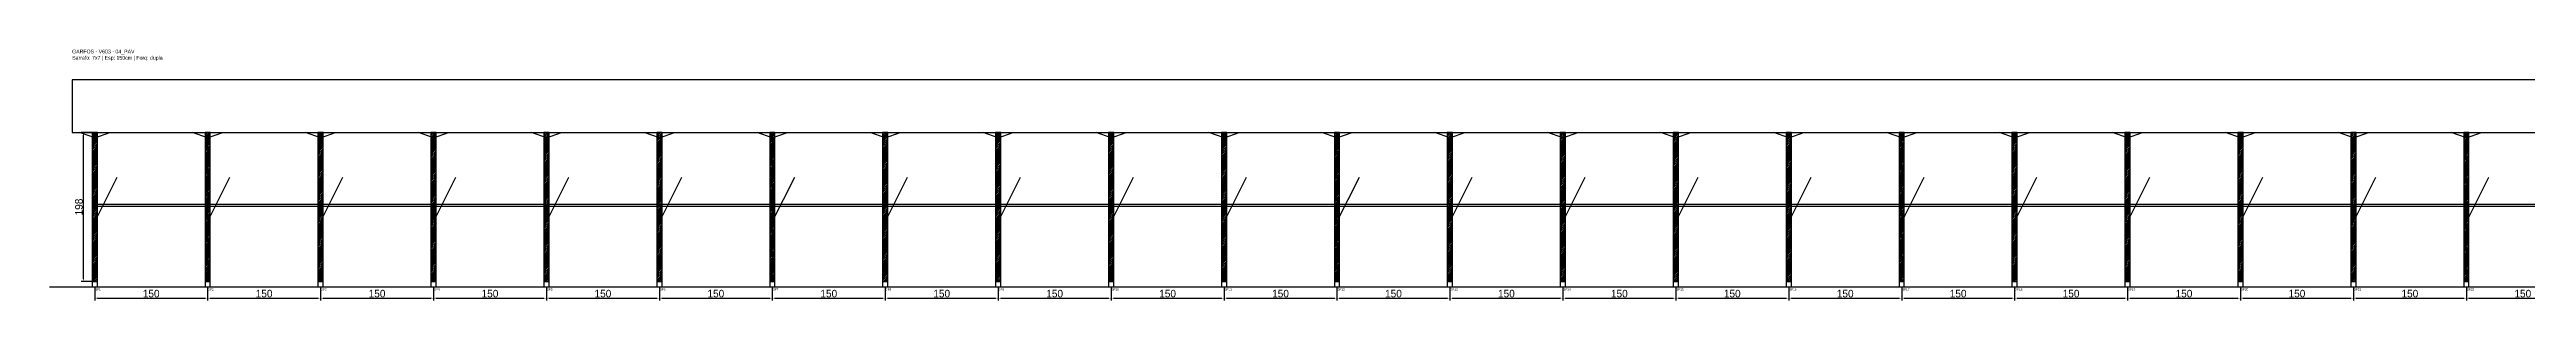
# Model space of a CAD drawing. Header units: metres. Extents: x -30 to 6691, y -25 to 308.
# Drawn here: x -30 to 3260, y -25 to 308 of the extents above; entities that cross this region are included whole.
import ezdxf

# ---------------------------------------------------------------- set-up
doc = ezdxf.new("R2010")
doc.units = ezdxf.units.M
for name, color, linetype in [('BARRA_ANCORAGEM', 1, 'Continuous'), ('COTA', 241, 'Continuous'), ('GARFOS OK', 3, 'Continuous'), ('NOME DA VIGA', 6, 'Continuous'), ('SARR_7x7', 40, 'Continuous'), ('TIRAS REESCORAMENTO', 252, 'Continuous'), ('VIGAS', 3, 'Continuous')]:
    doc.layers.add(name, color=color, linetype=linetype)
doc.dimstyles.new('EZ DXF', dxfattribs={"dimtxt": 10, "dimasz": 3.5, "dimexe": 3, "dimexo": 1.5, "dimgap": 1, "dimtad": 1, "dimdec": 1, "dimdsep": 46, "dimcen": 2.5, "dimazin": 3, "dimtfac": 1, "dimtmove": 0, "dimatfit": 3})

msp = doc.modelspace()

# ---------------------------------------------------------------- hatches: boundary and pattern name
at = {"layer": 'COTA'}
h = msp.add_hatch(dxfattribs=at)
h.set_pattern_fill('ANSI31', scale=0.5)
h.paths.add_polyline_path([(26.5, 0), (33.5, 0), (33.5, 198), (26.5, 198)])
h = msp.add_hatch(dxfattribs=at)
h.set_pattern_fill('ANSI31', scale=0.5)
h.paths.add_polyline_path([(176.52, 0), (183.52, 0), (183.52, 198), (176.52, 198)])
h = msp.add_hatch(dxfattribs=at)
h.set_pattern_fill('ANSI31', scale=0.5)
h.paths.add_polyline_path([(326.55, 0), (333.55, 0), (333.55, 198), (326.55, 198)])
h = msp.add_hatch(dxfattribs=at)
h.set_pattern_fill('ANSI31', scale=0.5)
h.paths.add_polyline_path([(476.57, 0), (483.57, 0), (483.57, 198), (476.57, 198)])
h = msp.add_hatch(dxfattribs=at)
h.set_pattern_fill('ANSI31', scale=0.5)
h.paths.add_polyline_path([(626.6, 0), (633.6, 0), (633.6, 198), (626.6, 198)])
h = msp.add_hatch(dxfattribs=at)
h.set_pattern_fill('ANSI31', scale=0.5)
h.paths.add_polyline_path([(776.62, 0), (783.62, 0), (783.62, 198), (776.62, 198)])
h = msp.add_hatch(dxfattribs=at)
h.set_pattern_fill('ANSI31', scale=0.5)
h.paths.add_polyline_path([(926.65, 0), (933.65, 0), (933.65, 198), (926.65, 198)])
h = msp.add_hatch(dxfattribs=at)
h.set_pattern_fill('ANSI31', scale=0.5)
h.paths.add_polyline_path([(1076.67, 0), (1083.67, 0), (1083.67, 198), (1076.67, 198)])
h = msp.add_hatch(dxfattribs=at)
h.set_pattern_fill('ANSI31', scale=0.5)
h.paths.add_polyline_path([(1226.69, 0), (1233.69, 0), (1233.69, 198), (1226.69, 198)])
h = msp.add_hatch(dxfattribs=at)
h.set_pattern_fill('ANSI31', scale=0.5)
h.paths.add_polyline_path([(1376.72, 0), (1383.72, 0), (1383.72, 198), (1376.72, 198)])
h = msp.add_hatch(dxfattribs=at)
h.set_pattern_fill('ANSI31', scale=0.5)
h.paths.add_polyline_path([(1526.74, 0), (1533.74, 0), (1533.74, 198), (1526.74, 198)])
h = msp.add_hatch(dxfattribs=at)
h.set_pattern_fill('ANSI31', scale=0.5)
h.paths.add_polyline_path([(1676.77, 0), (1683.77, 0), (1683.77, 198), (1676.77, 198)])
h = msp.add_hatch(dxfattribs=at)
h.set_pattern_fill('ANSI31', scale=0.5)
h.paths.add_polyline_path([(1826.79, 0), (1833.79, 0), (1833.79, 198), (1826.79, 198)])
h = msp.add_hatch(dxfattribs=at)
h.set_pattern_fill('ANSI31', scale=0.5)
h.paths.add_polyline_path([(1976.82, 0), (1983.82, 0), (1983.82, 198), (1976.82, 198)])
h = msp.add_hatch(dxfattribs=at)
h.set_pattern_fill('ANSI31', scale=0.5)
h.paths.add_polyline_path([(2126.84, 0), (2133.84, 0), (2133.84, 198), (2126.84, 198)])
h = msp.add_hatch(dxfattribs=at)
h.set_pattern_fill('ANSI31', scale=0.5)
h.paths.add_polyline_path([(2276.87, 0), (2283.87, 0), (2283.87, 198), (2276.87, 198)])
h = msp.add_hatch(dxfattribs=at)
h.set_pattern_fill('ANSI31', scale=0.5)
h.paths.add_polyline_path([(2426.89, 0), (2433.89, 0), (2433.89, 198), (2426.89, 198)])
h = msp.add_hatch(dxfattribs=at)
h.set_pattern_fill('ANSI31', scale=0.5)
h.paths.add_polyline_path([(2576.91, 0), (2583.91, 0), (2583.91, 198), (2576.91, 198)])
h = msp.add_hatch(dxfattribs=at)
h.set_pattern_fill('ANSI31', scale=0.5)
h.paths.add_polyline_path([(2726.94, 0), (2733.94, 0), (2733.94, 198), (2726.94, 198)])
h = msp.add_hatch(dxfattribs=at)
h.set_pattern_fill('ANSI31', scale=0.5)
h.paths.add_polyline_path([(2876.96, 0), (2883.96, 0), (2883.96, 198), (2876.96, 198)])
h = msp.add_hatch(dxfattribs=at)
h.set_pattern_fill('ANSI31', scale=0.5)
h.paths.add_polyline_path([(3026.99, 0), (3033.99, 0), (3033.99, 198), (3026.99, 198)])
h = msp.add_hatch(dxfattribs=at)
h.set_pattern_fill('ANSI31', scale=0.5)
h.paths.add_polyline_path([(3177.01, 0), (3184.01, 0), (3184.01, 198), (3177.01, 198)])

# ---------------------------------------------------------------- linework, layer by layer
at = {"layer": 'BARRA_ANCORAGEM'}
for p, q in [((30, 79.2), (59.7, 138.6)), ((180.02, 79.2), (209.72, 138.6)), ((330.05, 79.2), (359.75, 138.6)), ((480.07, 79.2), (509.77, 138.6)), ((630.1, 79.2), (659.8, 138.6)), ((780.12, 79.2), (809.82, 138.6)), ((930.15, 79.2), (959.85, 138.6)), ((1080.17, 79.2), (1109.87, 138.6)), ((1230.19, 79.2), (1259.89, 138.6)), ((1380.22, 79.2), (1409.92, 138.6)), ((1530.24, 79.2), (1559.94, 138.6)), ((1680.27, 79.2), (1709.97, 138.6)), ((1830.29, 79.2), (1859.99, 138.6)), ((1980.32, 79.2), (2010.02, 138.6)), ((2130.34, 79.2), (2160.04, 138.6)), ((2280.37, 79.2), (2310.07, 138.6)), ((2430.39, 79.2), (2460.09, 138.6)), ((2580.41, 79.2), (2610.11, 138.6)), ((2730.44, 79.2), (2760.14, 138.6)), ((2880.46, 79.2), (2910.16, 138.6)), ((3030.49, 79.2), (3060.19, 138.6)), ((3180.51, 79.2), (3210.21, 138.6))]:
    msp.add_line(p, q, dxfattribs=at)
at = {"layer": 'GARFOS OK'}
for p, q in [((30, 191), (10, 198)), ((10, 198), (50, 198)), ((30, 191), (50, 198)), ((180.02, 191), (160.02, 198)), ((160.02, 198), (200.02, 198)), ((180.02, 191), (200.02, 198)), ((330.05, 191), (310.05, 198)), ((310.05, 198), (350.05, 198)), ((330.05, 191), (350.05, 198)), ((480.07, 191), (460.07, 198)), ((460.07, 198), (500.07, 198)), ((480.07, 191), (500.07, 198)), ((630.1, 191), (610.1, 198)), ((610.1, 198), (650.1, 198)), ((630.1, 191), (650.1, 198)), ((780.12, 191), (760.12, 198)), ((760.12, 198), (800.12, 198)), ((780.12, 191), (800.12, 198)), ((930.15, 191), (910.15, 198)), ((910.15, 198), (950.15, 198)), ((930.15, 191), (950.15, 198)), ((1080.17, 191), (1060.17, 198)), ((1060.17, 198), (1100.17, 198)), ((1080.17, 191), (1100.17, 198)), ((1230.19, 191), (1210.19, 198)), ((1210.19, 198), (1250.19, 198)), ((1230.19, 191), (1250.19, 198)), ((1380.22, 191), (1360.22, 198)), ((1360.22, 198), (1400.22, 198)), ((1380.22, 191), (1400.22, 198)), ((1530.24, 191), (1510.24, 198)), ((1510.24, 198), (1550.24, 198)), ((1530.24, 191), (1550.24, 198)), ((1680.27, 191), (1660.27, 198)), ((1660.27, 198), (1700.27, 198)), ((1680.27, 191), (1700.27, 198)), ((1830.29, 191), (1810.29, 198)), ((1810.29, 198), (1850.29, 198)), ((1830.29, 191), (1850.29, 198)), ((1980.32, 191), (1960.32, 198)), ((1960.32, 198), (2000.32, 198)), ((1980.32, 191), (2000.32, 198)), ((2130.34, 191), (2110.34, 198)), ((2110.34, 198), (2150.34, 198)), ((2130.34, 191), (2150.34, 198)), ((2280.37, 191), (2260.37, 198)), ((2260.37, 198), (2300.37, 198)), ((2280.37, 191), (2300.37, 198)), ((2430.39, 191), (2410.39, 198)), ((2410.39, 198), (2450.39, 198)), ((2430.39, 191), (2450.39, 198)), ((2580.41, 191), (2560.41, 198)), ((2560.41, 198), (2600.41, 198)), ((2580.41, 191), (2600.41, 198)), ((2730.44, 191), (2710.44, 198)), ((2710.44, 198), (2750.44, 198)), ((2730.44, 191), (2750.44, 198)), ((2880.46, 191), (2860.46, 198)), ((2860.46, 198), (2900.46, 198)), ((2880.46, 191), (2900.46, 198)), ((3030.49, 191), (3010.49, 198)), ((3010.49, 198), (3050.49, 198)), ((3030.49, 191), (3050.49, 198)), ((3180.51, 191), (3160.51, 198)), ((3160.51, 198), (3200.51, 198)), ((3180.51, 191), (3200.51, 198))]:
    msp.add_line(p, q, dxfattribs=at)
at = {"layer": 'GARFOS OK', "linetype": 'CONTINUOUS'}
msp.add_line((-30, -7), (6691.07, -7), dxfattribs=at)
at = {"layer": 'GARFOS OK'}
for points in [[(26.5, 0), (33.5, 0), (33.5, 198), (26.5, 198), (26.5, 0)], [(176.52, 0), (183.52, 0), (183.52, 198), (176.52, 198), (176.52, 0)], [(326.55, 0), (333.55, 0), (333.55, 198), (326.55, 198), (326.55, 0)], [(476.57, 0), (483.57, 0), (483.57, 198), (476.57, 198), (476.57, 0)], [(626.6, 0), (633.6, 0), (633.6, 198), (626.6, 198), (626.6, 0)], [(776.62, 0), (783.62, 0), (783.62, 198), (776.62, 198), (776.62, 0)], [(926.65, 0), (933.65, 0), (933.65, 198), (926.65, 198), (926.65, 0)], [(1076.67, 0), (1083.67, 0), (1083.67, 198), (1076.67, 198), (1076.67, 0)], [(1226.69, 0), (1233.69, 0), (1233.69, 198), (1226.69, 198), (1226.69, 0)], [(1376.72, 0), (1383.72, 0), (1383.72, 198), (1376.72, 198), (1376.72, 0)], [(1526.74, 0), (1533.74, 0), (1533.74, 198), (1526.74, 198), (1526.74, 0)], [(1676.77, 0), (1683.77, 0), (1683.77, 198), (1676.77, 198), (1676.77, 0)], [(1826.79, 0), (1833.79, 0), (1833.79, 198), (1826.79, 198), (1826.79, 0)], [(1976.82, 0), (1983.82, 0), (1983.82, 198), (1976.82, 198), (1976.82, 0)], [(2126.84, 0), (2133.84, 0), (2133.84, 198), (2126.84, 198), (2126.84, 0)], [(2276.87, 0), (2283.87, 0), (2283.87, 198), (2276.87, 198), (2276.87, 0)], [(2426.89, 0), (2433.89, 0), (2433.89, 198), (2426.89, 198), (2426.89, 0)], [(2576.91, 0), (2583.91, 0), (2583.91, 198), (2576.91, 198), (2576.91, 0)], [(2726.94, 0), (2733.94, 0), (2733.94, 198), (2726.94, 198), (2726.94, 0)], [(2876.96, 0), (2883.96, 0), (2883.96, 198), (2876.96, 198), (2876.96, 0)], [(3026.99, 0), (3033.99, 0), (3033.99, 198), (3026.99, 198), (3026.99, 0)], [(3177.01, 0), (3184.01, 0), (3184.01, 198), (3177.01, 198), (3177.01, 0)]]:
    msp.add_lwpolyline(points, dxfattribs=at)
at = {"layer": 'SARR_7x7'}
for points in [[(26.5, -7), (33.5, -7), (33.5, 0), (26.5, 0), (26.5, -7)], [(176.52, -7), (183.52, -7), (183.52, 0), (176.52, 0), (176.52, -7)], [(326.55, -7), (333.55, -7), (333.55, 0), (326.55, 0), (326.55, -7)], [(476.57, -7), (483.57, -7), (483.57, 0), (476.57, 0), (476.57, -7)], [(626.6, -7), (633.6, -7), (633.6, 0), (626.6, 0), (626.6, -7)], [(776.62, -7), (783.62, -7), (783.62, 0), (776.62, 0), (776.62, -7)], [(926.65, -7), (933.65, -7), (933.65, 0), (926.65, 0), (926.65, -7)], [(1076.67, -7), (1083.67, -7), (1083.67, 0), (1076.67, 0), (1076.67, -7)], [(1226.69, -7), (1233.69, -7), (1233.69, 0), (1226.69, 0), (1226.69, -7)], [(1376.72, -7), (1383.72, -7), (1383.72, 0), (1376.72, 0), (1376.72, -7)], [(1526.74, -7), (1533.74, -7), (1533.74, 0), (1526.74, 0), (1526.74, -7)], [(1676.77, -7), (1683.77, -7), (1683.77, 0), (1676.77, 0), (1676.77, -7)], [(1826.79, -7), (1833.79, -7), (1833.79, 0), (1826.79, 0), (1826.79, -7)], [(1976.82, -7), (1983.82, -7), (1983.82, 0), (1976.82, 0), (1976.82, -7)], [(2126.84, -7), (2133.84, -7), (2133.84, 0), (2126.84, 0), (2126.84, -7)], [(2276.87, -7), (2283.87, -7), (2283.87, 0), (2276.87, 0), (2276.87, -7)], [(2426.89, -7), (2433.89, -7), (2433.89, 0), (2426.89, 0), (2426.89, -7)], [(2576.91, -7), (2583.91, -7), (2583.91, 0), (2576.91, 0), (2576.91, -7)], [(2726.94, -7), (2733.94, -7), (2733.94, 0), (2726.94, 0), (2726.94, -7)], [(2876.96, -7), (2883.96, -7), (2883.96, 0), (2876.96, 0), (2876.96, -7)], [(3026.99, -7), (3033.99, -7), (3033.99, 0), (3026.99, 0), (3026.99, -7)], [(3177.01, -7), (3184.01, -7), (3184.01, 0), (3177.01, 0), (3177.01, -7)]]:
    msp.add_lwpolyline(points, dxfattribs=at)
at = {"layer": 'TIRAS REESCORAMENTO'}
for points in [[(30, 100), (180.02, 100), (180.02, 102.5), (30, 102.5), (30, 100)], [(180.02, 100), (330.05, 100), (330.05, 102.5), (180.02, 102.5), (180.02, 100)], [(330.05, 100), (480.07, 100), (480.07, 102.5), (330.05, 102.5), (330.05, 100)], [(480.07, 100), (630.1, 100), (630.1, 102.5), (480.07, 102.5), (480.07, 100)], [(630.1, 100), (780.12, 100), (780.12, 102.5), (630.1, 102.5), (630.1, 100)], [(780.12, 100), (930.15, 100), (930.15, 102.5), (780.12, 102.5), (780.12, 100)], [(930.15, 100), (1080.17, 100), (1080.17, 102.5), (930.15, 102.5), (930.15, 100)], [(1080.17, 100), (1230.19, 100), (1230.19, 102.5), (1080.17, 102.5), (1080.17, 100)], [(1230.19, 100), (1380.22, 100), (1380.22, 102.5), (1230.19, 102.5), (1230.19, 100)], [(1380.22, 100), (1530.24, 100), (1530.24, 102.5), (1380.22, 102.5), (1380.22, 100)], [(1530.24, 100), (1680.27, 100), (1680.27, 102.5), (1530.24, 102.5), (1530.24, 100)], [(1680.27, 100), (1830.29, 100), (1830.29, 102.5), (1680.27, 102.5), (1680.27, 100)], [(1830.29, 100), (1980.32, 100), (1980.32, 102.5), (1830.29, 102.5), (1830.29, 100)], [(1980.32, 100), (2130.34, 100), (2130.34, 102.5), (1980.32, 102.5), (1980.32, 100)], [(2130.34, 100), (2280.37, 100), (2280.37, 102.5), (2130.34, 102.5), (2130.34, 100)], [(2280.37, 100), (2430.39, 100), (2430.39, 102.5), (2280.37, 102.5), (2280.37, 100)], [(2430.39, 100), (2580.41, 100), (2580.41, 102.5), (2430.39, 102.5), (2430.39, 100)], [(2580.41, 100), (2730.44, 100), (2730.44, 102.5), (2580.41, 102.5), (2580.41, 100)], [(2730.44, 100), (2880.46, 100), (2880.46, 102.5), (2730.44, 102.5), (2730.44, 100)], [(2880.46, 100), (3030.49, 100), (3030.49, 102.5), (2880.46, 102.5), (2880.46, 100)], [(3030.49, 100), (3180.51, 100), (3180.51, 102.5), (3030.49, 102.5), (3030.49, 100)], [(3180.51, 100), (3330.54, 100), (3330.54, 102.5), (3180.51, 102.5), (3180.51, 100)]]:
    msp.add_lwpolyline(points, dxfattribs=at)
at = {"layer": 'VIGAS'}
msp.add_lwpolyline([(0, 198), (6661.07, 198), (6661.07, 268), (0, 268), (0, 198)], dxfattribs=at)

# ---------------------------------------------------------------- texts
at = {"layer": 'NOME DA VIGA'}
for s, p in [('GF1', (30, -12)), ('GF2', (180.02, -12)), ('GF3', (330.05, -12)), ('GF4', (480.07, -12)), ('GF5', (630.1, -12)), ('GF6', (780.12, -12)), ('GF7', (930.15, -12)), ('GF8', (1080.17, -12)), ('GF9', (1230.19, -12)), ('GF10', (1380.22, -12)), ('GF11', (1530.24, -12)), ('GF12', (1680.27, -12)), ('GF13', (1830.29, -12)), ('GF14', (1980.32, -12)), ('GF15', (2130.34, -12)), ('GF16', (2280.37, -12)), ('GF17', (2430.39, -12)), ('GF18', (2580.41, -12)), ('GF19', (2730.44, -12)), ('GF20', (2880.46, -12)), ('GF21', (3030.49, -12)), ('GF22', (3180.51, -12))]:
    msp.add_text(s, height=3, dxfattribs=at).set_placement(p)
at = {"layer": 'NOME DA VIGA', "insert": (0, 293), "char_height": 5, "attachment_point": 7}
msp.add_mtext('GARFOS - V603 - 04_PAV\\PSarrafo: 7x7 | Esp: 150cm | Forq: dupla', dxfattribs=at)

# ---------------------------------------------------------------- dimensions: what is measured, and where the dimension line sits
at = {"layer": 'COTA'}
msp.add_linear_dim(base=(15, 0), p1=(30, 0), p2=(30, 198), angle=90, dimstyle='EZ DXF', dxfattribs=at).render()
for base, p1, p2 in [((30, -22), (30, -7), (180.02, -7)), ((180.02, -22), (180.02, -7), (330.05, -7)), ((330.05, -22), (330.05, -7), (480.07, -7)), ((480.07, -22), (480.07, -7), (630.1, -7)), ((630.1, -22), (630.1, -7), (780.12, -7)), ((780.12, -22), (780.12, -7), (930.15, -7)), ((930.15, -22), (930.15, -7), (1080.17, -7)), ((1080.17, -22), (1080.17, -7), (1230.19, -7)), ((1230.19, -22), (1230.19, -7), (1380.22, -7)), ((1380.22, -22), (1380.22, -7), (1530.24, -7)), ((1530.24, -22), (1530.24, -7), (1680.27, -7)), ((1680.27, -22), (1680.27, -7), (1830.29, -7)), ((1830.29, -22), (1830.29, -7), (1980.32, -7)), ((1980.32, -22), (1980.32, -7), (2130.34, -7)), ((2130.34, -22), (2130.34, -7), (2280.37, -7)), ((2280.37, -22), (2280.37, -7), (2430.39, -7)), ((2430.39, -22), (2430.39, -7), (2580.41, -7)), ((2580.41, -22), (2580.41, -7), (2730.44, -7)), ((2730.44, -22), (2730.44, -7), (2880.46, -7)), ((2880.46, -22), (2880.46, -7), (3030.49, -7)), ((3030.49, -22), (3030.49, -7), (3180.51, -7)), ((3180.51, -22), (3180.51, -7), (3330.54, -7))]:
    msp.add_linear_dim(base=base, p1=p1, p2=p2, dimstyle='EZ DXF', dxfattribs=at).render()

doc.saveas('drawing.dxf')
